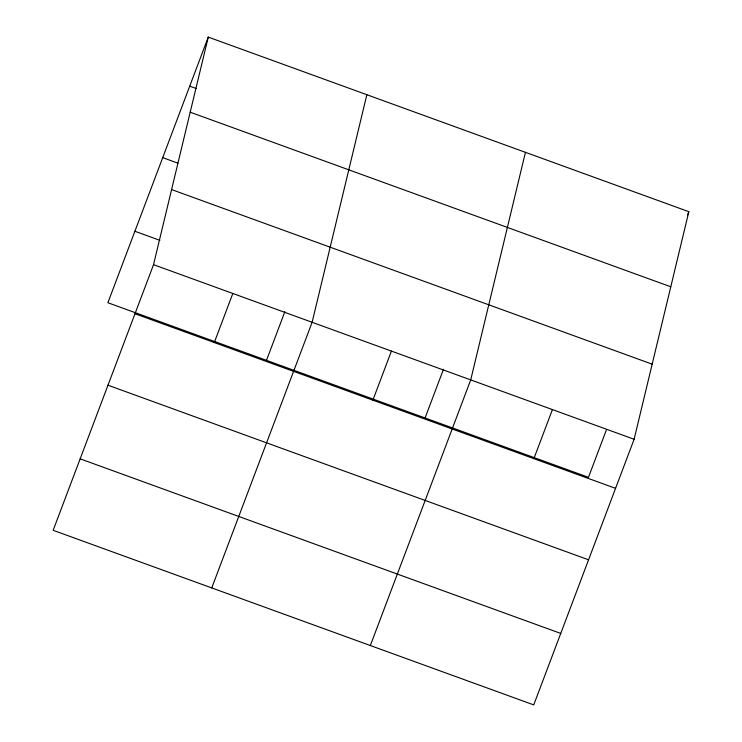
<?xml version="1.0" encoding="UTF-8"?>
<svg xmlns="http://www.w3.org/2000/svg" width="742" height="742" viewBox="0 0 742 742"><rect width="100%" height="100%" fill="white"/><g stroke="black" fill="none" stroke-linecap="round" stroke-linejoin="round"><path stroke-width="1.11" d="M153.529 264.671L208.261 37.1L688.845 211.693L634.113 439.264L533.739 704.9L53.155 530.307L153.529 264.671L634.113 439.264M366.854 94.716L312.122 322.288L211.748 587.924M525.447 152.333L470.716 379.904L370.341 645.54M208.261 37.1L107.887 302.736L588.471 477.329L606.474 429.683M214.28 342.544L232.821 293.48M266.48 360.352L284.891 311.621M372.874 400.161L391.414 351.096M425.073 417.969L443.484 369.238M533.869 458.658L552.419 409.584M687.639 214.892L688.845 211.693M189.72 86.165L196.24 88.539M190.202 112.2L670.787 286.792M162.711 157.638L177.922 163.157M171.588 189.572L652.172 364.164M134.896 231.263L159.873 240.343M134.988 313.736L615.572 488.338M107.98 385.209L588.564 559.802M80.164 458.834L560.748 633.436"/></g></svg>
